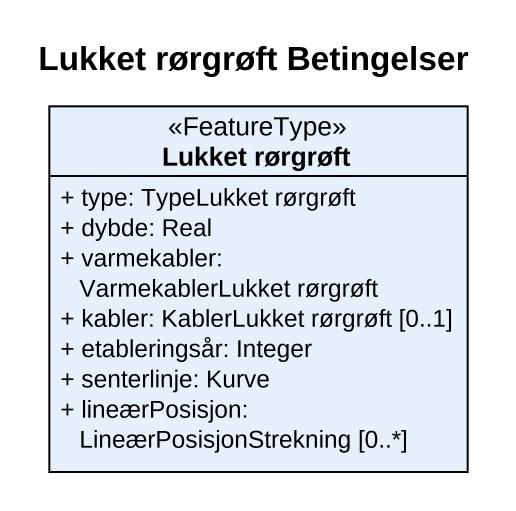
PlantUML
@startuml
title Lukket rørgrøft Betingelser
hide circle
hide empty members
skinparam classAttributeIconSize 0
class "Lukket rørgrøft" as Lukket_rørgrøft <<FeatureType>> {
  + type: TypeLukket rørgrøft
  + dybde: Real
  + varmekabler: VarmekablerLukket rørgrøft
  + kabler: KablerLukket rørgrøft [0..1]
  + etableringsår: Integer
  + senterlinje: Kurve
  + lineærPosisjon: LineærPosisjonStrekning [0..*]
}
@enduml
